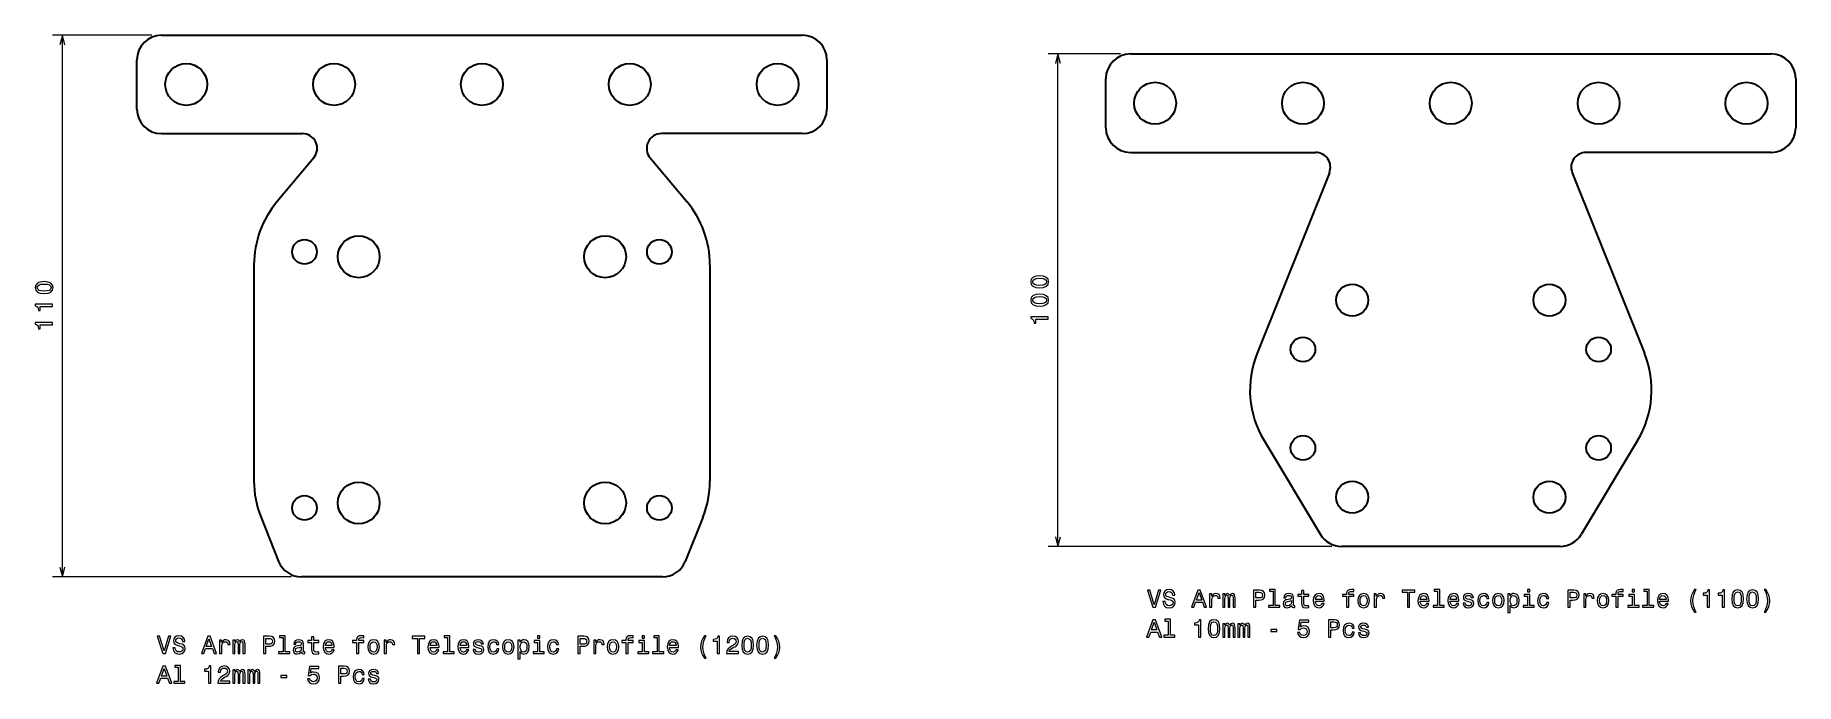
# Model space of a CAD drawing. Extents: x 58 to 415, y 28 to 160.
import ezdxf

# ---------------------------------------------------------------- set-up
doc = ezdxf.new("R2010")
doc.units = 0

msp = doc.modelspace()

# ---------------------------------------------------------------- linework, layer by layer
at = {"color": 7, "lineweight": 13}
for p, q in [((81.5, 160), (61.38, 160)), ((63.38, 50), (63.38, 160)), ((265.38, 56.18), (265.38, 156.18)), ((320.92, 56.18), (263.38, 56.18)), ((109.89, 50), (61.38, 50))]:
    msp.add_line(p, q, dxfattribs=at)
at = {"color": 7, "lineweight": 35}
for p, q in [((83.5, 160), (213.5, 160)), ((280.09, 156.18), (410.09, 156.18)), ((83.5, 140), (112.07, 140)), ((213.5, 140), (184.93, 140)), ((280.09, 136.18), (317.66, 136.18)), ((410.09, 136.18), (372.52, 136.18)), ((320.45, 132.07), (305.78, 95.39)), ((369.74, 132.07), (384.41, 95.39)), ((102.25, 113.35), (102.25, 69.48)), ((194.75, 113.35), (194.75, 69.48)), ((307.19, 77.68), (318.63, 58.61)), ((382.99, 77.68), (371.55, 58.61)), ((367.26, 56.18), (322.92, 56.18)), ((185.11, 50), (111.89, 50))]:
    msp.add_line(p, q, dxfattribs=at)
at = {"color": 7, "lineweight": 35, "ltscale": 0.25}
for p, q in [((78.5, 145), (78.5, 155)), ((218.5, 155), (218.5, 145)), ((275.09, 141.18), (275.09, 151.18)), ((415.09, 151.18), (415.09, 141.18))]:
    msp.add_line(p, q, dxfattribs=at)
at = {"color": 7, "lineweight": 13, "ltscale": 0.367879}
msp.add_line((278.09, 156.18), (263.38, 156.18), dxfattribs=at)
at = {"color": 7, "lineweight": 35, "ltscale": 0.289285}
for p, q in [((114.36, 135.07), (106.93, 126.21)), ((182.64, 135.07), (190.07, 126.21))]:
    msp.add_line(p, q, dxfattribs=at)
at = {"color": 7, "lineweight": 35, "ltscale": 0.23996}
for p, q in [((103.68, 62.05), (107.24, 53.14)), ((193.32, 62.05), (189.76, 53.14))]:
    msp.add_line(p, q, dxfattribs=at)
at = {"color": 7, "lineweight": 13}
for points in [[(63.9, 158.07), (63.38, 160), (62.87, 158.07)], [(265.89, 154.25), (265.38, 156.18), (264.86, 154.25)], [(264.86, 58.12), (265.38, 56.18), (265.89, 58.12)], [(62.87, 51.93), (63.38, 50), (63.9, 51.93)]]:
    msp.add_lwpolyline(points, dxfattribs=at)
for points in [[(261.67, 108.7), (262.46, 108.78), (263.02, 109.02), (263.37, 109.39), (263.48, 109.92), (263.37, 110.44), (263.02, 110.82), (262.46, 111.05), (261.67, 111.13), (260.88, 111.05), (260.57, 110.95), (260.31, 110.82), (259.97, 110.44), (259.85, 109.92), (259.97, 109.39), (260.31, 109.02), (260.88, 108.78)], [(59.67, 107.52), (60.47, 107.6), (61.03, 107.83), (61.37, 108.21), (61.48, 108.74), (61.37, 109.26), (61.03, 109.63), (60.47, 109.87), (59.67, 109.95), (58.89, 109.87), (58.57, 109.77), (58.32, 109.63), (57.97, 109.26), (57.86, 108.74), (57.97, 108.21), (58.32, 107.83), (58.89, 107.6)], [(59.67, 108), (59.06, 108.05), (58.63, 108.17), (58.37, 108.4), (58.28, 108.74), (58.37, 109.07), (58.63, 109.3), (59.06, 109.42), (59.67, 109.46), (60.29, 109.42), (60.73, 109.3), (60.99, 109.07), (61.07, 108.74), (60.99, 108.4), (60.73, 108.17), (60.29, 108.05)], [(261.67, 104.97), (262.46, 105.04), (263.02, 105.28), (263.37, 105.66), (263.48, 106.18), (263.37, 106.7), (263.02, 107.08), (262.46, 107.31), (261.67, 107.39), (260.88, 107.31), (260.57, 107.22), (260.31, 107.08), (259.97, 106.7), (259.85, 106.18), (259.97, 105.66), (260.31, 105.28), (260.88, 105.04)], [(261.67, 109.19), (261.06, 109.23), (260.62, 109.35), (260.36, 109.58), (260.27, 109.92), (260.36, 110.25), (260.62, 110.48), (261.06, 110.61), (261.67, 110.65), (262.28, 110.61), (262.72, 110.48), (262.98, 110.25), (263.06, 109.92), (262.98, 109.58), (262.72, 109.35), (262.28, 109.23)], [(61.38, 104.91), (61.38, 105.37), (57.86, 105.37), (57.86, 105.03), (58.17, 104.93), (58.37, 104.75), (58.49, 104.48), (58.53, 104.09), (58.89, 104.09), (58.89, 104.91)], [(261.67, 105.45), (261.06, 105.49), (260.62, 105.62), (260.36, 105.85), (260.27, 106.18), (260.36, 106.52), (260.62, 106.74), (261.06, 106.87), (261.67, 106.91), (262.28, 106.87), (262.72, 106.74), (262.98, 106.52), (263.06, 106.18), (262.98, 105.85), (262.72, 105.62), (262.28, 105.49)], [(61.38, 101.17), (61.38, 101.63), (57.86, 101.63), (57.86, 101.29), (58.17, 101.2), (58.37, 101.02), (58.49, 100.74), (58.53, 100.36), (58.89, 100.36), (58.89, 101.17)], [(263.38, 102.36), (263.38, 102.82), (259.85, 102.82), (259.85, 102.47), (260.16, 102.38), (260.36, 102.2), (260.49, 101.92), (260.53, 101.54), (260.88, 101.54), (260.88, 102.36)], [(285.78, 47.32), (284.9, 44.34), (284, 47.32), (283.52, 47.32), (284.65, 43.81), (285.15, 43.81), (286.25, 47.32)], [(287.14, 44.97), (286.68, 44.97), (286.78, 44.43), (287.03, 44.04), (287.42, 43.8), (287.94, 43.71), (288.46, 43.8), (288.85, 44.02), (289.1, 44.37), (289.19, 44.82), (289.11, 45.24), (288.9, 45.51), (288.56, 45.68), (288.1, 45.81), (287.71, 45.91), (287.45, 46.02), (287.3, 46.18), (287.26, 46.43), (287.3, 46.66), (287.43, 46.83), (287.64, 46.95), (287.91, 46.99), (288.2, 46.94), (288.42, 46.8), (288.56, 46.57), (288.64, 46.27), (289.09, 46.27), (289.09, 46.28), (289.01, 46.75), (288.78, 47.1), (288.4, 47.33), (287.9, 47.4), (287.45, 47.33), (287.09, 47.11), (286.87, 46.79), (286.78, 46.36), (286.85, 45.98), (287.04, 45.73), (287.34, 45.56), (287.76, 45.42), (288.17, 45.31), (288.47, 45.2), (288.66, 45.04), (288.73, 44.77), (288.67, 44.51), (288.51, 44.3), (288.27, 44.18), (287.96, 44.14), (287.62, 44.19), (287.36, 44.36), (287.19, 44.62)], [(292.47, 43.81), (292.94, 43.81), (293.31, 44.84), (294.7, 44.84), (295.07, 43.81), (295.54, 43.81), (294.26, 47.32), (293.75, 47.32)], [(293.47, 45.27), (294.01, 46.81), (294.55, 45.27)], [(296.16, 43.81), (296.61, 43.81), (296.61, 45.36), (296.65, 45.73), (296.79, 46), (297.01, 46.16), (297.31, 46.22), (297.53, 46.18), (297.7, 46.08), (297.8, 45.91), (297.83, 45.68), (298.28, 45.68), (298.22, 46.09), (298.06, 46.38), (297.78, 46.55), (297.4, 46.61), (297.14, 46.57), (296.92, 46.47), (296.72, 46.3), (296.57, 46.07), (296.57, 46.52), (296.16, 46.52)], [(298.86, 43.81), (299.27, 43.81), (299.27, 45.62), (299.29, 45.89), (299.37, 46.09), (299.48, 46.21), (299.63, 46.25), (299.76, 46.21), (299.84, 46.11), (299.88, 45.94), (299.89, 45.71), (299.89, 43.81), (300.27, 43.81), (300.27, 45.62), (300.3, 45.89), (300.38, 46.09), (300.5, 46.21), (300.65, 46.25), (300.77, 46.21), (300.85, 46.11), (300.9, 45.71), (300.9, 43.81), (301.31, 43.81), (301.31, 45.68), (301.28, 46.07), (301.2, 46.37), (301.04, 46.55), (300.78, 46.61), (300.47, 46.51), (300.23, 46.22), (300.05, 46.51), (299.74, 46.61), (299.45, 46.51), (299.25, 46.23), (299.25, 46.52), (298.86, 46.52)], [(305.09, 43.81), (305.55, 43.81), (305.55, 45.29), (306.06, 45.29), (306.58, 45.31), (307, 45.49), (307.26, 45.83), (307.36, 46.3), (307.29, 46.74), (307.08, 47.05), (306.75, 47.25), (306.3, 47.31), (305.09, 47.31)], [(306.17, 46.88), (306.47, 46.85), (306.7, 46.76), (306.83, 46.58), (306.87, 46.3), (306.82, 46.01), (306.68, 45.83), (306.45, 45.74), (306.14, 45.72), (305.55, 45.72), (305.55, 46.88)], [(309.02, 47.06), (309.02, 44.18), (308.11, 44.18), (308.11, 43.81), (310.38, 43.81), (310.38, 44.18), (309.47, 44.18), (309.47, 47.43), (308.33, 47.43), (308.33, 47.06)], [(312.79, 44.16), (312.79, 44.15), (312.81, 43.98), (312.89, 43.86), (313.21, 43.76), (313.45, 43.8), (313.45, 44.14), (313.35, 44.13), (313.21, 44.19), (313.18, 44.4), (313.18, 45.8), (313.12, 46.16), (312.94, 46.41), (312.64, 46.56), (312.2, 46.61), (311.78, 46.55), (311.47, 46.38), (311.27, 46.12), (311.2, 45.76), (311.2, 45.73), (311.6, 45.73), (311.64, 45.94), (311.75, 46.1), (311.93, 46.19), (312.19, 46.22), (312.43, 46.2), (312.61, 46.12), (312.72, 45.99), (312.75, 45.81), (312.73, 45.6), (312.65, 45.49), (312.45, 45.44), (312.07, 45.4), (311.64, 45.31), (311.33, 45.15), (311.15, 44.9), (311.09, 44.52), (311.14, 44.19), (311.3, 43.94), (311.55, 43.79), (311.9, 43.73), (312.37, 43.84)], [(314.81, 46.05), (314.81, 44.69), (314.84, 44.25), (314.98, 43.95), (315.26, 43.78), (315.74, 43.71), (316.27, 43.74), (316.27, 44.12), (315.88, 44.09), (315.54, 44.13), (315.35, 44.26), (315.27, 44.47), (315.25, 44.77), (315.25, 46.05), (316.27, 46.05), (316.27, 46.43), (315.25, 46.43), (315.25, 47.22), (314.81, 47.22), (314.81, 46.43), (314.04, 46.43), (314.04, 46.05)], [(317.64, 45.04), (319.41, 45.04), (319.42, 45.24), (319.34, 45.82), (319.12, 46.26), (318.76, 46.52), (318.29, 46.61), (317.84, 46.51), (317.48, 46.23), (317.26, 45.77), (317.17, 45.17), (317.25, 44.55), (317.48, 44.09), (317.83, 43.81), (318.28, 43.71), (318.67, 43.78), (319, 43.95), (319.23, 44.22), (319.37, 44.59), (318.93, 44.59), (318.84, 44.39), (318.71, 44.23), (318.33, 44.11), (318.05, 44.17), (317.83, 44.35), (317.69, 44.63), (317.64, 45.02)], [(323.94, 46.05), (323.94, 43.81), (324.38, 43.81), (324.38, 46.05), (325.39, 46.05), (325.39, 46.43), (324.38, 46.43), (324.38, 46.59), (324.42, 46.8), (324.53, 46.93), (324.73, 47.01), (325.01, 47.04), (325.39, 47.02), (325.39, 47.41), (324.91, 47.43), (324.48, 47.39), (324.17, 47.25), (323.99, 47.01), (323.94, 46.68), (323.94, 46.43), (323.13, 46.43), (323.13, 46.05)], [(326.23, 45.16), (326.31, 44.55), (326.54, 44.09), (326.91, 43.81), (327.4, 43.71), (327.89, 43.81), (328.26, 44.09), (328.49, 44.54), (328.58, 45.16), (328.49, 45.78), (328.26, 46.24), (327.89, 46.51), (327.4, 46.61), (326.91, 46.51), (326.54, 46.23), (326.31, 45.78)], [(329.56, 43.81), (330, 43.81), (330, 45.36), (330.05, 45.73), (330.19, 46), (330.41, 46.16), (330.71, 46.22), (330.93, 46.18), (331.09, 46.08), (331.2, 45.91), (331.23, 45.68), (331.68, 45.68), (331.62, 46.09), (331.45, 46.38), (331.17, 46.55), (330.8, 46.61), (330.54, 46.57), (330.32, 46.47), (330.12, 46.3), (329.96, 46.07), (329.96, 46.52), (329.56, 46.52)], [(336.28, 43.81), (336.74, 43.81), (336.74, 46.89), (337.8, 46.89), (337.8, 47.31), (335.21, 47.31), (335.21, 46.89), (336.28, 46.89)], [(338.89, 45.04), (340.67, 45.04), (340.67, 45.24), (340.59, 45.82), (340.37, 46.26), (340.02, 46.52), (339.55, 46.61), (339.09, 46.51), (338.73, 46.23), (338.51, 45.77), (338.43, 45.17), (338.5, 44.55), (338.73, 44.09), (339.08, 43.81), (339.53, 43.71), (339.92, 43.78), (340.25, 43.95), (340.48, 44.22), (340.62, 44.59), (340.18, 44.59), (340.09, 44.39), (339.96, 44.23), (339.59, 44.11), (339.3, 44.17), (339.08, 44.35), (338.94, 44.63), (338.89, 45.02)], [(342.42, 47.06), (342.42, 44.18), (341.51, 44.18), (341.51, 43.81), (343.77, 43.81), (343.77, 44.18), (342.87, 44.18), (342.87, 47.43), (341.73, 47.43), (341.73, 47.06)], [(344.96, 45.04), (346.74, 45.04), (346.74, 45.24), (346.66, 45.82), (346.44, 46.26), (346.09, 46.52), (345.62, 46.61), (345.16, 46.51), (344.81, 46.23), (344.58, 45.77), (344.5, 45.17), (344.57, 44.55), (344.8, 44.09), (345.15, 43.81), (345.6, 43.71), (346, 43.78), (346.32, 43.95), (346.56, 44.22), (346.69, 44.59), (346.25, 44.59), (346.16, 44.39), (346.03, 44.23), (345.66, 44.11), (345.37, 44.17), (345.15, 44.35), (345.01, 44.63), (344.96, 45.02)], [(348.94, 45.39), (348.51, 45.49), (348.19, 45.61), (348.08, 45.84), (348.12, 46.01), (348.22, 46.13), (348.39, 46.21), (348.64, 46.24), (348.88, 46.21), (349.06, 46.12), (349.18, 45.98), (349.23, 45.8), (349.67, 45.8), (349.67, 45.81), (349.59, 46.14), (349.39, 46.39), (349.06, 46.55), (348.64, 46.61), (348.21, 46.55), (347.9, 46.39), (347.7, 46.14), (347.64, 45.83), (347.69, 45.53), (347.83, 45.31), (348.06, 45.16), (348.4, 45.06), (348.89, 44.94), (349.19, 44.81), (349.27, 44.71), (349.31, 44.56), (349.26, 44.37), (349.14, 44.23), (348.94, 44.14), (348.68, 44.11), (348.4, 44.14), (348.2, 44.24), (348.06, 44.42), (348.01, 44.65), (347.58, 44.65), (347.65, 44.25), (347.86, 43.96), (348.19, 43.78), (348.64, 43.71), (349.11, 43.78), (349.46, 43.96), (349.67, 44.24), (349.75, 44.61), (349.69, 44.93), (349.54, 45.14), (349.28, 45.28)], [(352.37, 45.62), (352.81, 45.62), (352.72, 46.02), (352.5, 46.34), (352.16, 46.54), (351.73, 46.61), (351.24, 46.51), (350.87, 46.23), (350.64, 45.77), (350.56, 45.16), (350.64, 44.55), (350.86, 44.09), (351.22, 43.81), (351.71, 43.71), (352.14, 43.79), (352.48, 44), (352.71, 44.34), (352.82, 44.78), (352.39, 44.78), (352.32, 44.5), (352.17, 44.28), (351.97, 44.15), (351.73, 44.11), (351.42, 44.18), (351.2, 44.38), (351.06, 44.71), (351.01, 45.17), (351.06, 45.63), (351.2, 45.95), (351.43, 46.16), (351.73, 46.23), (351.99, 46.18), (352.18, 46.07), (352.32, 45.87)], [(353.55, 45.16), (353.63, 44.55), (353.86, 44.09), (354.23, 43.81), (354.73, 43.71), (355.22, 43.81), (355.58, 44.09), (355.82, 44.54), (355.9, 45.16), (355.82, 45.78), (355.58, 46.24), (355.22, 46.51), (354.73, 46.61), (354.23, 46.51), (353.86, 46.23), (353.63, 45.78)], [(357.14, 46.1), (357.14, 46.52), (356.69, 46.52), (356.69, 42.76), (357.14, 42.76), (357.14, 44.22), (357.29, 43.99), (357.47, 43.83), (357.91, 43.71), (358.34, 43.81), (358.67, 44.1), (358.89, 44.55), (358.97, 45.17), (358.89, 45.78), (358.67, 46.23), (358.34, 46.51), (357.91, 46.61), (357.67, 46.58), (357.47, 46.49), (357.29, 46.33)], [(361.13, 47.43), (360.66, 47.43), (360.66, 46.93), (361.13, 46.93)], [(364.52, 45.62), (364.95, 45.62), (364.86, 46.02), (364.65, 46.34), (364.31, 46.54), (363.87, 46.61), (363.39, 46.51), (363.02, 46.23), (362.79, 45.77), (362.71, 45.16), (362.78, 44.55), (363.01, 44.09), (363.37, 43.81), (363.85, 43.71), (364.29, 43.79), (364.63, 44), (364.86, 44.34), (364.96, 44.78), (364.54, 44.78), (364.46, 44.5), (364.32, 44.28), (364.12, 44.15), (363.87, 44.11), (363.56, 44.18), (363.34, 44.38), (363.2, 44.71), (363.16, 45.17), (363.2, 45.63), (363.35, 45.95), (363.57, 46.16), (363.87, 46.23), (364.13, 46.18), (364.33, 46.07), (364.46, 45.87)], [(368.84, 43.81), (369.31, 43.81), (369.31, 45.29), (369.82, 45.29), (370.34, 45.31), (370.75, 45.49), (371.02, 45.83), (371.11, 46.3), (371.04, 46.74), (370.84, 47.05), (370.51, 47.25), (370.05, 47.31), (368.84, 47.31)], [(369.93, 46.88), (370.23, 46.85), (370.45, 46.76), (370.58, 46.58), (370.63, 46.3), (370.58, 46.01), (370.44, 45.83), (370.21, 45.74), (369.89, 45.72), (369.31, 45.72), (369.31, 46.88)], [(372.07, 43.81), (372.51, 43.81), (372.51, 45.36), (372.55, 45.73), (372.69, 46), (372.91, 46.16), (373.21, 46.22), (373.43, 46.18), (373.6, 46.08), (373.7, 45.91), (373.73, 45.68), (374.18, 45.68), (374.12, 46.09), (373.96, 46.38), (373.68, 46.55), (373.3, 46.61), (373.04, 46.57), (372.82, 46.47), (372.63, 46.3), (372.47, 46.07), (372.47, 46.52), (372.07, 46.52)], [(374.8, 45.16), (374.88, 44.55), (375.12, 44.09), (375.48, 43.81), (375.98, 43.71), (376.47, 43.81), (376.84, 44.09), (377.07, 44.54), (377.15, 45.16), (377.07, 45.78), (376.84, 46.24), (376.47, 46.51), (375.98, 46.61), (375.48, 46.51), (375.12, 46.23), (374.88, 45.78)], [(378.59, 46.05), (378.59, 43.81), (379.03, 43.81), (379.03, 46.05), (380.04, 46.05), (380.04, 46.43), (379.03, 46.43), (379.03, 46.59), (379.07, 46.8), (379.18, 46.93), (379.38, 47.01), (379.66, 47.04), (380.04, 47.02), (380.04, 47.41), (379.56, 47.43), (379.13, 47.39), (378.82, 47.25), (378.64, 47.01), (378.59, 46.68), (378.59, 46.43), (377.77, 46.43), (377.77, 46.05)], [(382.38, 47.43), (381.91, 47.43), (381.91, 46.93), (382.38, 46.93)], [(384.93, 47.06), (384.93, 44.18), (384.01, 44.18), (384.01, 43.81), (386.28, 43.81), (386.28, 44.18), (385.37, 44.18), (385.37, 47.43), (384.23, 47.43), (384.23, 47.06)], [(387.47, 45.04), (389.24, 45.04), (389.25, 45.24), (389.17, 45.82), (388.95, 46.26), (388.59, 46.52), (388.12, 46.61), (387.66, 46.51), (387.31, 46.23), (387.08, 45.77), (387, 45.17), (387.08, 44.55), (387.31, 44.09), (387.65, 43.81), (388.11, 43.71), (388.5, 43.78), (388.82, 43.95), (389.06, 44.22), (389.2, 44.59), (388.76, 44.59), (388.67, 44.39), (388.54, 44.23), (388.16, 44.11), (387.88, 44.17), (387.66, 44.35), (387.52, 44.63), (387.47, 45.02)], [(394.56, 42.84), (394.88, 42.84), (394.59, 43.37), (394.39, 43.93), (394.27, 44.52), (394.23, 45.12), (394.27, 45.71), (394.39, 46.3), (394.59, 46.86), (394.88, 47.4), (394.56, 47.4), (394.2, 46.84), (393.94, 46.29), (393.79, 45.72), (393.74, 45.12), (393.79, 44.51), (393.94, 43.94), (394.2, 43.39)], [(397.14, 43.81), (397.6, 43.81), (397.6, 47.34), (397.26, 47.34), (397.17, 47.03), (396.98, 46.82), (396.71, 46.7), (396.32, 46.66), (396.32, 46.3), (397.14, 46.3)], [(400.18, 43.81), (400.64, 43.81), (400.64, 47.34), (400.29, 47.34), (400.2, 47.03), (400.02, 46.82), (399.74, 46.7), (399.36, 46.66), (399.36, 46.3), (400.18, 46.3)], [(402.09, 45.52), (402.16, 44.73), (402.4, 44.16), (402.78, 43.82), (403.3, 43.71), (403.82, 43.82), (404.2, 44.16), (404.43, 44.73), (404.51, 45.52), (404.43, 46.31), (404.34, 46.62), (404.2, 46.88), (403.82, 47.22), (403.3, 47.34), (402.78, 47.22), (402.4, 46.87), (402.16, 46.31)], [(402.57, 45.52), (402.61, 46.13), (402.74, 46.57), (402.97, 46.83), (403.3, 46.92), (403.64, 46.83), (403.86, 46.57), (403.99, 46.13), (404.03, 45.52), (403.99, 44.91), (403.86, 44.47), (403.64, 44.21), (403.3, 44.12), (402.97, 44.21), (402.74, 44.47), (402.61, 44.91)], [(405.12, 45.52), (405.2, 44.73), (405.44, 44.16), (405.81, 43.82), (406.34, 43.71), (406.86, 43.82), (407.24, 44.16), (407.47, 44.73), (407.55, 45.52), (407.47, 46.31), (407.37, 46.62), (407.24, 46.88), (406.86, 47.22), (406.34, 47.34), (405.81, 47.22), (405.44, 46.87), (405.2, 46.31)], [(405.61, 45.52), (405.65, 46.13), (405.77, 46.57), (406, 46.83), (406.34, 46.92), (406.67, 46.83), (406.9, 46.57), (407.03, 46.13), (407.07, 45.52), (407.03, 44.91), (406.9, 44.47), (406.67, 44.21), (406.34, 44.12), (406, 44.21), (405.77, 44.47), (405.65, 44.91)], [(409.01, 42.84), (409.38, 43.39), (409.63, 43.94), (409.78, 44.51), (409.83, 45.12), (409.78, 45.72), (409.63, 46.29), (409.38, 46.84), (409.01, 47.4), (408.69, 47.4), (408.98, 46.86), (409.18, 46.3), (409.3, 45.71), (409.34, 45.12), (409.3, 44.52), (409.18, 43.93), (408.97, 43.37), (408.69, 42.84)], [(312.74, 44.76), (312.68, 44.5), (312.51, 44.29), (312.27, 44.16), (311.98, 44.12), (311.78, 44.14), (311.65, 44.22), (311.56, 44.37), (311.54, 44.56), (311.56, 44.74), (311.64, 44.86), (311.96, 45.01), (312.37, 45.07), (312.74, 45.19)], [(317.64, 45.41), (317.69, 45.76), (317.83, 46.01), (318.04, 46.17), (318.31, 46.23), (318.58, 46.17), (318.78, 46.01), (318.91, 45.76), (318.96, 45.41)], [(326.68, 45.17), (326.73, 45.62), (326.87, 45.95), (327.09, 46.15), (327.4, 46.22), (327.71, 46.15), (327.93, 45.95), (328.07, 45.62), (328.12, 45.17), (328.07, 44.71), (327.93, 44.38), (327.71, 44.17), (327.4, 44.11), (327.09, 44.17), (326.87, 44.38), (326.73, 44.71)], [(338.89, 45.41), (338.95, 45.76), (339.08, 46.01), (339.29, 46.17), (339.56, 46.23), (339.83, 46.17), (340.04, 46.01), (340.16, 45.76), (340.21, 45.41)], [(344.96, 45.41), (345.02, 45.76), (345.15, 46.01), (345.36, 46.17), (345.63, 46.23), (345.9, 46.17), (346.11, 46.01), (346.23, 45.76), (346.28, 45.41)], [(354.01, 45.17), (354.05, 45.62), (354.19, 45.95), (354.42, 46.15), (354.73, 46.22), (355.03, 46.15), (355.26, 45.95), (355.4, 45.62), (355.45, 45.17), (355.4, 44.71), (355.26, 44.38), (355.03, 44.17), (354.73, 44.11), (354.42, 44.17), (354.19, 44.38), (354.05, 44.71)], [(357.84, 44.11), (357.54, 44.18), (357.32, 44.38), (357.19, 44.71), (357.14, 45.17), (357.19, 45.62), (357.32, 45.95), (357.54, 46.15), (357.84, 46.22), (358.11, 46.15), (358.33, 45.94), (358.46, 45.62), (358.51, 45.17), (358.46, 44.71), (358.33, 44.38), (358.11, 44.18)], [(361.11, 44.18), (361.11, 46.43), (359.97, 46.43), (359.97, 46.05), (360.67, 46.05), (360.67, 44.18), (359.76, 44.18), (359.76, 43.81), (362.03, 43.81), (362.03, 44.18)], [(375.26, 45.17), (375.3, 45.62), (375.44, 45.95), (375.67, 46.15), (375.98, 46.22), (376.28, 46.15), (376.51, 45.95), (376.65, 45.62), (376.7, 45.17), (376.65, 44.71), (376.51, 44.38), (376.28, 44.17), (375.98, 44.11), (375.67, 44.17), (375.44, 44.38), (375.3, 44.71)], [(382.36, 44.18), (382.36, 46.43), (381.22, 46.43), (381.22, 46.05), (381.92, 46.05), (381.92, 44.18), (381.01, 44.18), (381.01, 43.81), (383.28, 43.81), (383.28, 44.18)], [(387.47, 45.41), (387.52, 45.76), (387.66, 46.01), (387.87, 46.17), (388.14, 46.23), (388.41, 46.17), (388.61, 46.01), (388.74, 45.76), (388.78, 45.41)], [(283.37, 37.76), (283.83, 37.76), (284.2, 38.79), (285.59, 38.79), (285.96, 37.76), (286.44, 37.76), (285.16, 41.27), (284.64, 41.27)], [(284.36, 39.22), (284.9, 40.76), (285.44, 39.22)], [(287.77, 41.01), (287.77, 38.14), (286.86, 38.14), (286.86, 37.76), (289.12, 37.76), (289.12, 38.14), (288.22, 38.14), (288.22, 41.38), (287.08, 41.38), (287.08, 41.01)], [(293.92, 37.76), (294.37, 37.76), (294.37, 41.29), (294.03, 41.29), (293.94, 40.98), (293.76, 40.77), (293.48, 40.65), (293.1, 40.61), (293.1, 40.26), (293.92, 40.26)], [(295.83, 39.47), (295.9, 38.68), (296.14, 38.12), (296.52, 37.77), (297.04, 37.66), (297.56, 37.77), (297.94, 38.12), (298.17, 38.68), (298.25, 39.47), (298.17, 40.26), (298.08, 40.57), (297.94, 40.83), (297.56, 41.17), (297.04, 41.29), (296.52, 41.17), (296.14, 40.83), (295.9, 40.26)], [(296.31, 39.47), (296.35, 40.08), (296.48, 40.52), (296.7, 40.78), (297.04, 40.87), (297.38, 40.78), (297.6, 40.52), (297.73, 40.08), (297.77, 39.47), (297.73, 38.86), (297.6, 38.42), (297.38, 38.16), (297.04, 38.08), (296.7, 38.16), (296.48, 38.42), (296.35, 38.86)], [(298.86, 37.76), (299.27, 37.76), (299.27, 39.57), (299.29, 39.85), (299.37, 40.04), (299.48, 40.16), (299.63, 40.2), (299.76, 40.16), (299.84, 40.06), (299.88, 39.89), (299.89, 39.67), (299.89, 37.76), (300.27, 37.76), (300.27, 39.57), (300.3, 39.84), (300.38, 40.04), (300.5, 40.16), (300.65, 40.2), (300.77, 40.16), (300.85, 40.06), (300.9, 39.67), (300.9, 37.76), (301.31, 37.76), (301.31, 39.63), (301.28, 40.02), (301.2, 40.32), (301.04, 40.5), (300.78, 40.57), (300.47, 40.47), (300.23, 40.17), (300.05, 40.46), (299.74, 40.57), (299.45, 40.47), (299.25, 40.18), (299.25, 40.47), (298.86, 40.47)], [(301.89, 37.76), (302.3, 37.76), (302.3, 39.57), (302.33, 39.85), (302.4, 40.04), (302.52, 40.16), (302.67, 40.2), (302.79, 40.16), (302.87, 40.06), (302.91, 39.89), (302.93, 39.67), (302.93, 37.76), (303.31, 37.76), (303.31, 39.57), (303.34, 39.84), (303.41, 40.04), (303.53, 40.16), (303.68, 40.2), (303.81, 40.16), (303.89, 40.06), (303.94, 39.67), (303.94, 37.76), (304.34, 37.76), (304.34, 39.63), (304.32, 40.02), (304.24, 40.32), (304.08, 40.5), (303.82, 40.57), (303.51, 40.47), (303.27, 40.17), (303.08, 40.46), (302.77, 40.57), (302.48, 40.47), (302.29, 40.18), (302.29, 40.47), (301.89, 40.47)], [(308.58, 38.92), (309.8, 38.92), (309.8, 39.32), (308.58, 39.32)], [(314.01, 38.68), (314.12, 38.26), (314.37, 37.94), (314.73, 37.74), (315.19, 37.66), (315.7, 37.75), (316.1, 38), (316.35, 38.39), (316.45, 38.9), (316.36, 39.37), (316.12, 39.74), (315.74, 39.97), (315.25, 40.06), (314.88, 40), (314.58, 39.83), (314.72, 40.77), (316.26, 40.77), (316.26, 41.19), (314.39, 41.19), (314.11, 39.33), (314.51, 39.33), (314.8, 39.57), (315.18, 39.66), (315.5, 39.6), (315.75, 39.44), (315.9, 39.19), (315.96, 38.87), (315.9, 38.56), (315.74, 38.31), (315.5, 38.15), (315.18, 38.1), (314.91, 38.13), (314.7, 38.25), (314.55, 38.43), (314.48, 38.68)], [(320.27, 37.76), (320.73, 37.76), (320.73, 39.24), (321.24, 39.24), (321.76, 39.27), (322.18, 39.44), (322.45, 39.79), (322.54, 40.26), (322.47, 40.69), (322.26, 41.01), (321.93, 41.2), (321.48, 41.26), (320.27, 41.26)], [(321.35, 40.84), (321.65, 40.8), (321.88, 40.71), (322.01, 40.53), (322.05, 40.26), (322, 39.96), (321.87, 39.79), (321.63, 39.7), (321.32, 39.67), (320.73, 39.67), (320.73, 40.84)], [(325.05, 39.57), (325.49, 39.57), (325.4, 39.98), (325.18, 40.3), (324.84, 40.49), (324.4, 40.57), (323.92, 40.47), (323.55, 40.18), (323.32, 39.73), (323.24, 39.11), (323.31, 38.5), (323.54, 38.05), (323.9, 37.76), (324.39, 37.67), (324.82, 37.74), (325.16, 37.96), (325.39, 38.29), (325.49, 38.73), (325.07, 38.73), (324.99, 38.45), (324.85, 38.24), (324.65, 38.11), (324.4, 38.07), (324.09, 38.13), (323.87, 38.33), (323.74, 38.66), (323.69, 39.13), (323.74, 39.58), (323.88, 39.91), (324.1, 40.11), (324.4, 40.18), (324.66, 40.13), (324.86, 40.02), (324.99, 39.83)], [(327.68, 39.34), (327.26, 39.44), (326.94, 39.56), (326.83, 39.8), (326.86, 39.96), (326.97, 40.08), (327.14, 40.16), (327.39, 40.19), (327.62, 40.16), (327.81, 40.07), (327.93, 39.93), (327.98, 39.75), (328.42, 39.75), (328.42, 39.76), (328.34, 40.09), (328.13, 40.35), (327.81, 40.51), (327.39, 40.57), (326.96, 40.51), (326.65, 40.34), (326.45, 40.09), (326.39, 39.78), (326.43, 39.48), (326.58, 39.27), (326.81, 39.12), (327.15, 39.01), (327.64, 38.89), (327.94, 38.76), (328.02, 38.66), (328.05, 38.51), (328.01, 38.32), (327.89, 38.18), (327.69, 38.09), (327.43, 38.06), (327.15, 38.09), (326.95, 38.2), (326.81, 38.37), (326.76, 38.61), (326.33, 38.61), (326.4, 38.2), (326.61, 37.91), (326.93, 37.73), (327.39, 37.67), (327.86, 37.73), (328.21, 37.91), (328.42, 38.19), (328.5, 38.56), (328.44, 38.88), (328.29, 39.1), (328.03, 39.24)], [(84.89, 37.92), (84.02, 34.94), (83.11, 37.92), (82.63, 37.92), (83.76, 34.42), (84.27, 34.42), (85.37, 37.92)], [(86.26, 35.57), (85.8, 35.57), (85.9, 35.04), (86.15, 34.65), (86.54, 34.41), (87.06, 34.32), (87.58, 34.4), (87.97, 34.63), (88.22, 34.97), (88.31, 35.43), (88.23, 35.85), (88.02, 36.11), (87.68, 36.29), (87.22, 36.42), (86.83, 36.52), (86.57, 36.63), (86.42, 36.79), (86.38, 37.04), (86.42, 37.27), (86.55, 37.44), (86.75, 37.56), (87.03, 37.6), (87.31, 37.55), (87.54, 37.41), (87.68, 37.18), (87.75, 36.87), (88.21, 36.87), (88.21, 36.88), (88.13, 37.36), (87.89, 37.71), (87.52, 37.93), (87.02, 38.01), (86.56, 37.93), (86.21, 37.72), (85.98, 37.39), (85.9, 36.97), (85.97, 36.59), (86.16, 36.34), (86.46, 36.16), (86.88, 36.03), (87.28, 35.92), (87.59, 35.81), (87.78, 35.64), (87.84, 35.38), (87.78, 35.11), (87.63, 34.91), (87.39, 34.79), (87.08, 34.75), (86.74, 34.8), (86.48, 34.96), (86.31, 35.23)], [(91.59, 34.42), (92.06, 34.42), (92.42, 35.45), (93.82, 35.45), (94.19, 34.42), (94.66, 34.42), (93.38, 37.92), (92.87, 37.92)], [(92.58, 35.88), (93.12, 37.42), (93.66, 35.88)], [(95.28, 34.42), (95.73, 34.42), (95.73, 35.97), (95.77, 36.34), (95.91, 36.61), (96.13, 36.77), (96.43, 36.82), (96.65, 36.79), (96.82, 36.69), (96.92, 36.52), (96.95, 36.28), (97.4, 36.28), (97.34, 36.69), (97.17, 36.99), (96.9, 37.16), (96.52, 37.22), (96.26, 37.18), (96.04, 37.08), (95.84, 36.91), (95.69, 36.68), (95.69, 37.13), (95.28, 37.13)], [(97.98, 34.42), (98.38, 34.42), (98.38, 36.23), (98.41, 36.5), (98.49, 36.7), (98.6, 36.81), (98.75, 36.86), (98.87, 36.82), (98.95, 36.72), (98.99, 36.55), (99.01, 36.32), (99.01, 34.42), (99.39, 34.42), (99.39, 36.23), (99.42, 36.5), (99.49, 36.69), (99.61, 36.81), (99.77, 36.86), (99.89, 36.82), (99.97, 36.72), (100.02, 36.32), (100.02, 34.42), (100.43, 34.42), (100.43, 36.29), (100.4, 36.68), (100.32, 36.98), (100.16, 37.16), (99.9, 37.22), (99.59, 37.12), (99.35, 36.83), (99.17, 37.12), (98.85, 37.22), (98.57, 37.12), (98.37, 36.84), (98.37, 37.13), (97.98, 37.13)], [(104.2, 34.42), (104.67, 34.42), (104.67, 35.9), (105.18, 35.9), (105.7, 35.92), (106.12, 36.1), (106.38, 36.44), (106.47, 36.91), (106.4, 37.34), (106.2, 37.66), (105.87, 37.85), (105.41, 37.92), (104.2, 37.92)], [(105.29, 37.49), (105.59, 37.46), (105.81, 37.36), (105.94, 37.19), (105.99, 36.91), (105.94, 36.62), (105.8, 36.44), (105.57, 36.35), (105.25, 36.32), (104.67, 36.32), (104.67, 37.49)], [(108.14, 37.67), (108.14, 34.79), (107.23, 34.79), (107.23, 34.42), (109.49, 34.42), (109.49, 34.79), (108.59, 34.79), (108.59, 38.04), (107.45, 38.04), (107.45, 37.67)], [(111.91, 34.77), (111.91, 34.76), (111.93, 34.59), (112.01, 34.46), (112.32, 34.37), (112.57, 34.41), (112.57, 34.75), (112.47, 34.74), (112.32, 34.8), (112.3, 35), (112.3, 36.41), (112.24, 36.76), (112.06, 37.02), (111.75, 37.17), (111.32, 37.22), (110.9, 37.16), (110.58, 36.99), (110.39, 36.72), (110.32, 36.37), (110.32, 36.34), (110.72, 36.34), (110.76, 36.55), (110.87, 36.7), (111.05, 36.79), (111.31, 36.83), (111.55, 36.8), (111.73, 36.73), (111.83, 36.6), (111.87, 36.42), (111.85, 36.2), (111.77, 36.1), (111.57, 36.05), (111.19, 36.01), (110.76, 35.92), (110.45, 35.76), (110.27, 35.5), (110.21, 35.13), (110.26, 34.8), (110.42, 34.55), (110.67, 34.39), (111.02, 34.34), (111.49, 34.44)], [(111.85, 35.37), (111.79, 35.1), (111.63, 34.9), (111.39, 34.77), (111.09, 34.73), (110.9, 34.75), (110.77, 34.83), (110.68, 34.97), (110.65, 35.17), (110.67, 35.35), (110.76, 35.47), (111.08, 35.61), (111.49, 35.67), (111.85, 35.8)], [(113.93, 36.66), (113.93, 35.3), (113.96, 34.86), (114.1, 34.56), (114.38, 34.38), (114.86, 34.32), (115.39, 34.35), (115.39, 34.73), (115, 34.7), (114.65, 34.74), (114.47, 34.87), (114.39, 35.08), (114.37, 35.38), (114.37, 36.66), (115.39, 36.66), (115.39, 37.04), (114.37, 37.04), (114.37, 37.83), (113.93, 37.83), (113.93, 37.04), (113.16, 37.04), (113.16, 36.66)], [(116.76, 35.64), (118.53, 35.64), (118.54, 35.85), (118.46, 36.43), (118.23, 36.86), (117.88, 37.13), (117.41, 37.22), (116.95, 37.12), (116.6, 36.84), (116.37, 36.38), (116.29, 35.78), (116.37, 35.15), (116.6, 34.7), (116.94, 34.42), (117.4, 34.32), (117.79, 34.39), (118.11, 34.56), (118.35, 34.83), (118.49, 35.2), (118.05, 35.2), (117.96, 34.99), (117.83, 34.84), (117.45, 34.72), (117.17, 34.78), (116.95, 34.95), (116.81, 35.24), (116.76, 35.63)], [(116.76, 36.02), (116.81, 36.37), (116.95, 36.62), (117.16, 36.78), (117.43, 36.83), (117.69, 36.78), (117.9, 36.62), (118.03, 36.37), (118.07, 36.02)], [(123.06, 36.66), (123.06, 34.42), (123.5, 34.42), (123.5, 36.66), (124.51, 36.66), (124.51, 37.04), (123.5, 37.04), (123.5, 37.2), (123.53, 37.4), (123.65, 37.54), (123.85, 37.62), (124.13, 37.65), (124.51, 37.63), (124.51, 38.01), (124.03, 38.04), (123.6, 37.99), (123.29, 37.86), (123.11, 37.62), (123.06, 37.28), (123.06, 37.04), (122.24, 37.04), (122.24, 36.66)], [(125.35, 35.77), (125.43, 35.15), (125.66, 34.7), (126.03, 34.42), (126.52, 34.32), (127.01, 34.42), (127.38, 34.7), (127.61, 35.15), (127.7, 35.77), (127.61, 36.39), (127.38, 36.84), (127.01, 37.12), (126.52, 37.22), (126.03, 37.12), (125.66, 36.84), (125.43, 36.39)], [(125.8, 35.78), (125.84, 36.23), (125.99, 36.56), (126.21, 36.76), (126.52, 36.83), (126.82, 36.76), (127.05, 36.56), (127.19, 36.23), (127.24, 35.78), (127.19, 35.32), (127.05, 34.98), (126.82, 34.78), (126.52, 34.72), (126.21, 34.78), (125.99, 34.98), (125.84, 35.32)], [(128.68, 34.42), (129.12, 34.42), (129.12, 35.97), (129.17, 36.34), (129.3, 36.61), (129.53, 36.77), (129.82, 36.82), (130.05, 36.79), (130.21, 36.69), (130.31, 36.52), (130.35, 36.28), (130.8, 36.28), (130.74, 36.69), (130.57, 36.99), (130.29, 37.16), (129.91, 37.22), (129.66, 37.18), (129.44, 37.08), (129.24, 36.91), (129.08, 36.68), (129.08, 37.13), (128.68, 37.13)], [(135.4, 34.42), (135.86, 34.42), (135.86, 37.49), (136.92, 37.49), (136.92, 37.92), (134.33, 37.92), (134.33, 37.49), (135.4, 37.49)], [(138.01, 35.64), (139.78, 35.64), (139.79, 35.85), (139.71, 36.43), (139.49, 36.86), (139.13, 37.13), (138.66, 37.22), (138.21, 37.12), (137.85, 36.84), (137.63, 36.38), (137.55, 35.78), (137.62, 35.15), (137.85, 34.7), (138.2, 34.42), (138.65, 34.32), (139.04, 34.39), (139.37, 34.56), (139.6, 34.83), (139.74, 35.2), (139.3, 35.2), (139.21, 34.99), (139.08, 34.84), (138.71, 34.72), (138.42, 34.78), (138.2, 34.95), (138.06, 35.24), (138.01, 35.63)], [(138.01, 36.02), (138.06, 36.37), (138.2, 36.62), (138.41, 36.78), (138.68, 36.83), (138.95, 36.78), (139.15, 36.62), (139.28, 36.37), (139.33, 36.02)], [(141.54, 37.67), (141.54, 34.79), (140.63, 34.79), (140.63, 34.42), (142.89, 34.42), (142.89, 34.79), (141.98, 34.79), (141.98, 38.04), (140.84, 38.04), (140.84, 37.67)], [(144.08, 35.64), (145.86, 35.64), (145.86, 35.85), (145.78, 36.43), (145.56, 36.86), (145.21, 37.13), (144.74, 37.22), (144.28, 37.12), (143.92, 36.84), (143.7, 36.38), (143.62, 35.78), (143.69, 35.15), (143.92, 34.7), (144.27, 34.42), (144.72, 34.32), (145.11, 34.39), (145.44, 34.56), (145.67, 34.83), (145.81, 35.2), (145.37, 35.2), (145.28, 34.99), (145.15, 34.84), (144.78, 34.72), (144.49, 34.78), (144.27, 34.95), (144.13, 35.24), (144.08, 35.63)], [(144.08, 36.02), (144.14, 36.37), (144.27, 36.62), (144.48, 36.78), (144.75, 36.83), (145.02, 36.78), (145.23, 36.62), (145.35, 36.37), (145.4, 36.02)], [(148.06, 36), (147.63, 36.1), (147.31, 36.21), (147.2, 36.45), (147.23, 36.62), (147.34, 36.74), (147.51, 36.81), (147.76, 36.84), (147.99, 36.81), (148.18, 36.72), (148.3, 36.59), (148.35, 36.41), (148.79, 36.41), (148.79, 36.42), (148.71, 36.74), (148.5, 37), (148.18, 37.16), (147.76, 37.22), (147.33, 37.16), (147.02, 37), (146.82, 36.75), (146.76, 36.44), (146.8, 36.13), (146.95, 35.92), (147.18, 35.77), (147.52, 35.66), (148.01, 35.54), (148.31, 35.42), (148.39, 35.32), (148.42, 35.17), (148.38, 34.98), (148.26, 34.84), (148.06, 34.75), (147.8, 34.72), (147.52, 34.75), (147.32, 34.85), (147.18, 35.02), (147.13, 35.26), (146.7, 35.26), (146.77, 34.86), (146.98, 34.56), (147.3, 34.39), (147.76, 34.32), (148.23, 34.39), (148.58, 34.56), (148.79, 34.85), (148.87, 35.22), (148.81, 35.53), (148.66, 35.75), (148.4, 35.89)], [(151.49, 36.23), (151.93, 36.23), (151.84, 36.63), (151.62, 36.95), (151.28, 37.15), (150.84, 37.22), (150.36, 37.12), (149.99, 36.84), (149.76, 36.38), (149.68, 35.77), (149.75, 35.15), (149.98, 34.7), (150.34, 34.42), (150.83, 34.32), (151.26, 34.4), (151.6, 34.61), (151.83, 34.94), (151.93, 35.39), (151.51, 35.39), (151.43, 35.1), (151.29, 34.89), (151.09, 34.76), (150.84, 34.72), (150.54, 34.79), (150.31, 34.99), (150.18, 35.32), (150.13, 35.78), (150.18, 36.23), (150.32, 36.56), (150.55, 36.76), (150.84, 36.83), (151.11, 36.79), (151.3, 36.67), (151.43, 36.48)], [(152.67, 35.77), (152.75, 35.15), (152.98, 34.7), (153.35, 34.42), (153.84, 34.32), (154.33, 34.42), (154.7, 34.7), (154.93, 35.15), (155.02, 35.77), (154.93, 36.39), (154.7, 36.84), (154.33, 37.12), (153.84, 37.22), (153.35, 37.12), (152.98, 36.84), (152.75, 36.39)], [(153.12, 35.78), (153.17, 36.23), (153.31, 36.56), (153.54, 36.76), (153.84, 36.83), (154.15, 36.76), (154.37, 36.56), (154.52, 36.23), (154.57, 35.78), (154.52, 35.32), (154.37, 34.98), (154.15, 34.78), (153.84, 34.72), (153.54, 34.78), (153.31, 34.98), (153.17, 35.32)], [(156.26, 36.71), (156.26, 37.13), (155.81, 37.13), (155.81, 33.37), (156.26, 33.37), (156.26, 34.83), (156.41, 34.6), (156.59, 34.44), (157.03, 34.32), (157.46, 34.42), (157.79, 34.71), (158.01, 35.16), (158.09, 35.78), (158.01, 36.39), (157.79, 36.84), (157.46, 37.12), (157.03, 37.22), (156.79, 37.19), (156.58, 37.1), (156.41, 36.94)], [(156.96, 34.72), (156.66, 34.79), (156.44, 34.99), (156.31, 35.32), (156.26, 35.78), (156.31, 36.23), (156.44, 36.56), (156.66, 36.75), (156.96, 36.82), (157.23, 36.75), (157.45, 36.55), (157.58, 36.22), (157.63, 35.78), (157.58, 35.32), (157.45, 34.99), (157.23, 34.79)], [(160.23, 34.79), (160.23, 37.04), (159.09, 37.04), (159.09, 36.66), (159.79, 36.66), (159.79, 34.79), (158.88, 34.79), (158.88, 34.42), (161.15, 34.42), (161.15, 34.79)], [(160.24, 38.04), (159.78, 38.04), (159.78, 37.54), (160.24, 37.54)], [(163.63, 36.23), (164.07, 36.23), (163.98, 36.63), (163.76, 36.95), (163.43, 37.15), (162.99, 37.22), (162.5, 37.12), (162.14, 36.84), (161.9, 36.38), (161.82, 35.77), (161.9, 35.15), (162.13, 34.7), (162.48, 34.42), (162.97, 34.32), (163.41, 34.4), (163.74, 34.61), (163.98, 34.94), (164.08, 35.39), (163.65, 35.39), (163.58, 35.1), (163.44, 34.89), (163.24, 34.76), (162.99, 34.72), (162.68, 34.79), (162.46, 34.99), (162.32, 35.32), (162.28, 35.78), (162.32, 36.23), (162.46, 36.56), (162.69, 36.76), (162.99, 36.83), (163.25, 36.79), (163.45, 36.67), (163.58, 36.48)], [(167.96, 34.42), (168.42, 34.42), (168.42, 35.9), (168.94, 35.9), (169.46, 35.92), (169.87, 36.1), (170.14, 36.44), (170.23, 36.91), (170.16, 37.34), (169.96, 37.66), (169.63, 37.85), (169.17, 37.92), (167.96, 37.92)], [(169.05, 37.49), (169.35, 37.46), (169.57, 37.36), (169.7, 37.19), (169.75, 36.91), (169.7, 36.62), (169.56, 36.44), (169.33, 36.35), (169.01, 36.32), (168.42, 36.32), (168.42, 37.49)], [(171.18, 34.42), (171.63, 34.42), (171.63, 35.97), (171.67, 36.34), (171.81, 36.61), (172.03, 36.77), (172.33, 36.82), (172.55, 36.79), (172.72, 36.69), (172.82, 36.52), (172.85, 36.28), (173.3, 36.28), (173.24, 36.69), (173.07, 36.99), (172.8, 37.16), (172.42, 37.22), (172.16, 37.18), (171.94, 37.08), (171.74, 36.91), (171.59, 36.68), (171.59, 37.13), (171.18, 37.13)], [(173.92, 35.77), (174, 35.15), (174.23, 34.7), (174.6, 34.42), (175.1, 34.32), (175.59, 34.42), (175.95, 34.7), (176.19, 35.15), (176.27, 35.77), (176.19, 36.39), (175.95, 36.84), (175.59, 37.12), (175.1, 37.22), (174.6, 37.12), (174.23, 36.84), (174, 36.39)], [(174.38, 35.78), (174.42, 36.23), (174.56, 36.56), (174.79, 36.76), (175.1, 36.83), (175.4, 36.76), (175.63, 36.56), (175.77, 36.23), (175.82, 35.78), (175.77, 35.32), (175.63, 34.98), (175.4, 34.78), (175.1, 34.72), (174.79, 34.78), (174.56, 34.98), (174.42, 35.32)], [(177.7, 36.66), (177.7, 34.42), (178.15, 34.42), (178.15, 36.66), (179.16, 36.66), (179.16, 37.04), (178.15, 37.04), (178.15, 37.2), (178.18, 37.4), (178.3, 37.54), (178.5, 37.62), (178.78, 37.65), (179.16, 37.63), (179.16, 38.01), (178.68, 38.04), (178.24, 37.99), (177.94, 37.86), (177.76, 37.62), (177.7, 37.28), (177.7, 37.04), (176.89, 37.04), (176.89, 36.66)], [(181.48, 34.79), (181.48, 37.04), (180.34, 37.04), (180.34, 36.66), (181.04, 36.66), (181.04, 34.79), (180.13, 34.79), (180.13, 34.42), (182.4, 34.42), (182.4, 34.79)], [(181.5, 38.04), (181.03, 38.04), (181.03, 37.54), (181.5, 37.54)], [(184.04, 37.67), (184.04, 34.79), (183.13, 34.79), (183.13, 34.42), (185.4, 34.42), (185.4, 34.79), (184.49, 34.79), (184.49, 38.04), (183.35, 38.04), (183.35, 37.67)], [(186.59, 35.64), (188.36, 35.64), (188.37, 35.85), (188.29, 36.43), (188.06, 36.86), (187.71, 37.13), (187.24, 37.22), (186.78, 37.12), (186.43, 36.84), (186.2, 36.38), (186.12, 35.78), (186.2, 35.15), (186.42, 34.7), (186.77, 34.42), (187.23, 34.32), (187.62, 34.39), (187.94, 34.56), (188.18, 34.83), (188.32, 35.2), (187.88, 35.2), (187.79, 34.99), (187.65, 34.84), (187.28, 34.72), (186.99, 34.78), (186.78, 34.95), (186.64, 35.24), (186.59, 35.63)], [(186.59, 36.02), (186.64, 36.37), (186.78, 36.62), (186.98, 36.78), (187.26, 36.83), (187.52, 36.78), (187.73, 36.62), (187.86, 36.37), (187.9, 36.02)], [(193.68, 33.45), (194, 33.45), (193.71, 33.98), (193.51, 34.54), (193.38, 35.13), (193.34, 35.72), (193.38, 36.32), (193.51, 36.9), (193.71, 37.47), (194, 38), (193.68, 38), (193.31, 37.45), (193.06, 36.9), (192.9, 36.32), (192.86, 35.72), (192.9, 35.12), (193.06, 34.55), (193.31, 34)], [(196.26, 34.42), (196.72, 34.42), (196.72, 37.94), (196.37, 37.94), (196.28, 37.64), (196.1, 37.43), (195.82, 37.31), (195.44, 37.27), (195.44, 36.91), (196.26, 36.91)], [(198.15, 34.42), (200.56, 34.42), (200.56, 34.85), (198.66, 34.85), (198.76, 35.09), (198.95, 35.29), (199.51, 35.64), (199.8, 35.8), (200.14, 36.01), (200.37, 36.26), (200.51, 36.56), (200.56, 36.9), (200.47, 37.32), (200.24, 37.66), (199.87, 37.87), (199.41, 37.94), (198.92, 37.86), (198.55, 37.62), (198.32, 37.24), (198.24, 36.74), (198.24, 36.67), (198.69, 36.67), (198.69, 36.71), (198.74, 37.06), (198.88, 37.31), (199.09, 37.47), (199.38, 37.53), (199.67, 37.47), (199.89, 37.35), (200.03, 37.15), (200.08, 36.9), (200.05, 36.67), (199.95, 36.48), (199.79, 36.3), (199.57, 36.15), (199.27, 35.99), (198.77, 35.68), (198.43, 35.35), (198.22, 34.94), (198.15, 34.43)], [(201.21, 36.13), (201.28, 35.34), (201.52, 34.77), (201.9, 34.43), (202.42, 34.32), (202.94, 34.43), (203.32, 34.77), (203.55, 35.34), (203.63, 36.13), (203.55, 36.92), (203.46, 37.23), (203.32, 37.48), (202.94, 37.83), (202.42, 37.94), (201.9, 37.83), (201.52, 37.48), (201.28, 36.92)], [(201.69, 36.13), (201.73, 36.74), (201.86, 37.18), (202.08, 37.43), (202.42, 37.53), (202.75, 37.43), (202.98, 37.18), (203.11, 36.74), (203.15, 36.13), (203.11, 35.51), (202.98, 35.07), (202.75, 34.82), (202.42, 34.73), (202.08, 34.82), (201.86, 35.07), (201.73, 35.51)], [(204.24, 36.13), (204.32, 35.34), (204.55, 34.77), (204.93, 34.43), (205.46, 34.32), (205.98, 34.43), (206.35, 34.77), (206.59, 35.34), (206.67, 36.13), (206.59, 36.92), (206.49, 37.23), (206.35, 37.48), (205.98, 37.83), (205.46, 37.94), (204.93, 37.83), (204.55, 37.48), (204.32, 36.92)], [(204.73, 36.13), (204.77, 36.74), (204.89, 37.18), (205.12, 37.43), (205.46, 37.53), (205.79, 37.43), (206.02, 37.18), (206.14, 36.74), (206.18, 36.13), (206.14, 35.51), (206.02, 35.07), (205.79, 34.82), (205.46, 34.73), (205.12, 34.82), (204.89, 35.07), (204.77, 35.51)], [(208.13, 33.45), (208.49, 34), (208.75, 34.55), (208.9, 35.12), (208.95, 35.72), (208.9, 36.32), (208.75, 36.9), (208.49, 37.45), (208.13, 38), (207.81, 38), (208.09, 37.47), (208.3, 36.9), (208.42, 36.32), (208.46, 35.72), (208.42, 35.13), (208.3, 34.54), (208.09, 33.98), (207.81, 33.45)], [(82.48, 28.37), (82.95, 28.37), (83.32, 29.4), (84.71, 29.4), (85.08, 28.37), (85.55, 28.37), (84.27, 31.88), (83.76, 31.88)], [(83.48, 29.83), (84.02, 31.37), (84.56, 29.83)], [(86.89, 31.62), (86.89, 28.74), (85.98, 28.74), (85.98, 28.37), (88.24, 28.37), (88.24, 28.74), (87.33, 28.74), (87.33, 31.99), (86.19, 31.99), (86.19, 31.62)], [(93.03, 28.37), (93.49, 28.37), (93.49, 31.9), (93.15, 31.9), (93.06, 31.59), (92.88, 31.38), (92.6, 31.26), (92.22, 31.22), (92.22, 30.86), (93.03, 30.86)], [(94.93, 28.37), (97.34, 28.37), (97.34, 28.81), (95.43, 28.81), (95.54, 29.04), (95.72, 29.24), (96.28, 29.6), (96.58, 29.75), (96.91, 29.97), (97.15, 30.22), (97.28, 30.52), (97.34, 30.85), (97.25, 31.28), (97.01, 31.61), (96.65, 31.82), (96.18, 31.9), (95.7, 31.81), (95.33, 31.57), (95.09, 31.2), (95.01, 30.7), (95.01, 30.63), (95.47, 30.63), (95.47, 30.67), (95.51, 31.01), (95.65, 31.26), (95.87, 31.42), (96.16, 31.48), (96.45, 31.43), (96.66, 31.3), (96.81, 31.11), (96.86, 30.86), (96.82, 30.63), (96.73, 30.43), (96.56, 30.26), (96.34, 30.11), (96.04, 29.95), (95.55, 29.63), (95.2, 29.3), (95, 28.9), (94.93, 28.39)], [(97.98, 28.37), (98.38, 28.37), (98.38, 30.18), (98.41, 30.45), (98.49, 30.65), (98.6, 30.77), (98.75, 30.81), (98.87, 30.77), (98.95, 30.67), (98.99, 30.5), (99.01, 30.27), (99.01, 28.37), (99.39, 28.37), (99.39, 30.18), (99.42, 30.45), (99.49, 30.65), (99.61, 30.77), (99.77, 30.81), (99.89, 30.77), (99.97, 30.67), (100.02, 30.27), (100.02, 28.37), (100.43, 28.37), (100.43, 30.24), (100.4, 30.63), (100.32, 30.93), (100.16, 31.11), (99.9, 31.18), (99.59, 31.07), (99.35, 30.78), (99.17, 31.07), (98.85, 31.18), (98.57, 31.07), (98.37, 30.79), (98.37, 31.08), (97.98, 31.08)], [(101.01, 28.37), (101.42, 28.37), (101.42, 30.18), (101.45, 30.45), (101.52, 30.65), (101.64, 30.77), (101.79, 30.81), (101.91, 30.77), (101.99, 30.67), (102.03, 30.5), (102.05, 30.27), (102.05, 28.37), (102.43, 28.37), (102.43, 30.18), (102.45, 30.45), (102.53, 30.65), (102.65, 30.77), (102.8, 30.81), (102.92, 30.77), (103, 30.67), (103.05, 30.27), (103.05, 28.37), (103.46, 28.37), (103.46, 30.24), (103.44, 30.63), (103.36, 30.93), (103.2, 31.11), (102.93, 31.18), (102.63, 31.07), (102.39, 30.78), (102.2, 31.07), (101.89, 31.18), (101.6, 31.07), (101.41, 30.79), (101.41, 31.08), (101.01, 31.08)], [(107.69, 29.53), (108.91, 29.53), (108.91, 29.93), (107.69, 29.93)], [(113.13, 29.28), (113.24, 28.87), (113.48, 28.55), (113.85, 28.35), (114.31, 28.27), (114.82, 28.36), (115.22, 28.61), (115.47, 29), (115.57, 29.51), (115.48, 29.98), (115.24, 30.34), (114.86, 30.58), (114.37, 30.67), (113.99, 30.61), (113.7, 30.44), (113.84, 31.38), (115.38, 31.38), (115.38, 31.8), (113.5, 31.8), (113.23, 29.94), (113.63, 29.94), (113.92, 30.18), (114.3, 30.26), (114.62, 30.21), (114.87, 30.05), (115.02, 29.8), (115.08, 29.48), (115.02, 29.16), (114.86, 28.92), (114.61, 28.76), (114.3, 28.7), (114.03, 28.74), (113.82, 28.86), (113.67, 29.04), (113.59, 29.28)], [(119.38, 28.37), (119.85, 28.37), (119.85, 29.85), (120.36, 29.85), (120.88, 29.87), (121.3, 30.05), (121.56, 30.39), (121.65, 30.86), (121.58, 31.3), (121.38, 31.61), (121.05, 31.81), (120.59, 31.87), (119.38, 31.87)], [(120.47, 31.44), (120.77, 31.41), (120.99, 31.32), (121.12, 31.14), (121.17, 30.86), (121.12, 30.57), (120.98, 30.39), (120.75, 30.3), (120.43, 30.28), (119.85, 30.28), (119.85, 31.44)], [(124.17, 30.18), (124.6, 30.18), (124.51, 30.59), (124.3, 30.9), (123.96, 31.1), (123.52, 31.18), (123.04, 31.07), (122.67, 30.79), (122.44, 30.33), (122.35, 29.72), (122.43, 29.11), (122.66, 28.65), (123.02, 28.37), (123.5, 28.28), (123.94, 28.35), (124.28, 28.56), (124.51, 28.9), (124.61, 29.34), (124.19, 29.34), (124.11, 29.06), (123.97, 28.85), (123.77, 28.71), (123.52, 28.67), (123.21, 28.74), (122.99, 28.94), (122.85, 29.27), (122.81, 29.73), (122.85, 30.19), (123, 30.52), (123.22, 30.72), (123.52, 30.79), (123.78, 30.74), (123.98, 30.63), (124.11, 30.43)], [(126.8, 29.95), (126.37, 30.05), (126.06, 30.17), (125.95, 30.4), (125.98, 30.57), (126.09, 30.69), (126.26, 30.77), (126.51, 30.8), (126.74, 30.77), (126.93, 30.68), (127.05, 30.54), (127.1, 30.36), (127.53, 30.36), (127.53, 30.37), (127.46, 30.7), (127.25, 30.95), (126.93, 31.12), (126.51, 31.18), (126.08, 31.12), (125.76, 30.95), (125.57, 30.7), (125.51, 30.39), (125.55, 30.09), (125.69, 29.87), (125.93, 29.72), (126.26, 29.62), (126.76, 29.5), (127.06, 29.37), (127.14, 29.27), (127.17, 29.12), (127.13, 28.93), (127, 28.79), (126.81, 28.7), (126.55, 28.67), (126.27, 28.7), (126.07, 28.81), (125.93, 28.98), (125.88, 29.21), (125.45, 29.21), (125.52, 28.81), (125.72, 28.52), (126.05, 28.34), (126.51, 28.28), (126.98, 28.34), (127.33, 28.52), (127.54, 28.8), (127.61, 29.17), (127.56, 29.49), (127.4, 29.7), (127.15, 29.84)]]:
    msp.add_lwpolyline(points, close=True, dxfattribs=at)
at = {"color": 7, "lineweight": 35}
for centre, radius in [((88.5, 150), 4.25), ((118.5, 150), 4.25), ((148.5, 150), 4.25), ((178.5, 150), 4.25), ((208.5, 150), 4.25), ((285.09, 146.18), 4.25), ((315.09, 146.18), 4.25), ((345.09, 146.18), 4.25), ((375.09, 146.18), 4.25), ((405.09, 146.18), 4.25), ((112.5, 116), 2.5), ((123.5, 115), 4.25), ((173.5, 115), 4.25), ((184.5, 116), 2.5), ((325.09, 106.18), 3.25), ((365.09, 106.18), 3.25), ((315.09, 96.18), 2.5), ((375.09, 96.18), 2.5), ((315.09, 76.18), 2.5), ((375.09, 76.18), 2.5), ((123.5, 65), 4.25), ((173.5, 65), 4.25), ((325.09, 66.18), 3.25), ((365.09, 66.18), 3.25), ((112.5, 64), 2.5), ((184.5, 64), 2.5)]:
    msp.add_circle(centre, radius, dxfattribs=at)
for centre, radius, start, end in [((83.5, 155), 5, 90, 180), ((213.5, 155), 5, 0, 90), ((280.09, 151.18), 5, 90, 180), ((410.09, 151.18), 5, 0, 90), ((83.5, 145), 5, 180, 270), ((213.5, 145), 5, 270, 360), ((112.07, 137), 3, 320, 90), ((184.93, 137), 3, 90, 220), ((280.09, 141.18), 5, 180, 270), ((410.09, 141.18), 5, 270, 360), ((317.66, 133.18), 3, 338.1986, 90), ((372.52, 133.18), 3, 90, 201.8014), ((122.25, 113.35), 20, 140, 180), ((174.75, 113.35), 20, 0, 40), ((324.34, 87.97), 20, 158.1986, 210.9638), ((365.84, 87.97), 20, 329.0362, 21.8014), ((122.25, 69.48), 20, 180, 201.8014), ((174.75, 69.48), 20, 338.1986, 360), ((322.92, 61.18), 5, 210.9638, 270), ((367.26, 61.18), 5, 270, 329.0362), ((111.89, 55), 5, 201.8014, 270), ((185.11, 55), 5, 270, 338.1986)]:
    msp.add_arc(centre, radius, start, end, dxfattribs=at)

doc.saveas('drawing.dxf')
